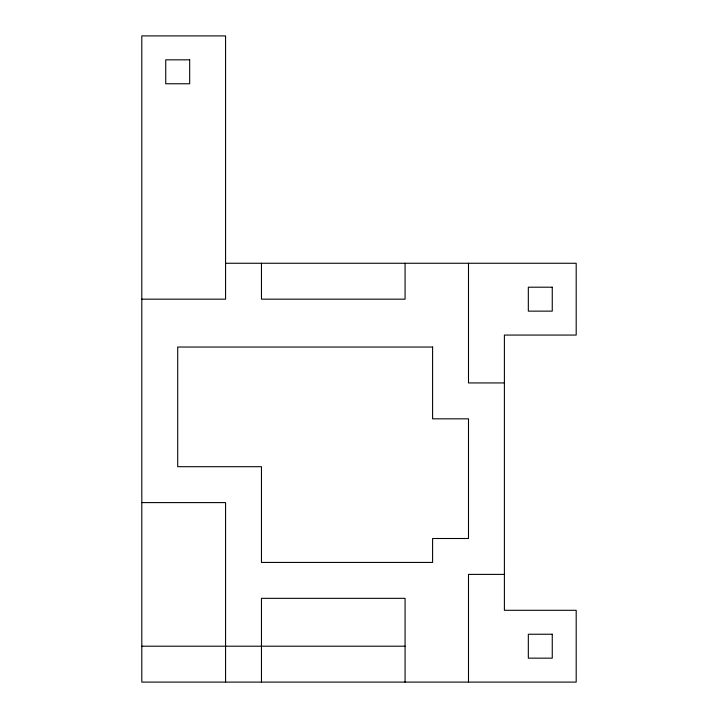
<?xml version="1.0" encoding="UTF-8"?>
<svg xmlns="http://www.w3.org/2000/svg" width="718" height="718" viewBox="0 0 718 718"><rect width="100%" height="100%" fill="white"/><g stroke="black" fill="none" stroke-linecap="round" stroke-linejoin="round"><path stroke-width="1.08" d="M225.569 263.264L576.195 263.264L576.195 335.064L504.395 335.064L504.395 610.3L576.195 610.3L576.195 682.1L141.805 682.1L141.805 35.9L225.569 35.9L225.569 299.164L141.805 299.164M504.395 382.936L468.495 382.936L468.495 263.264M141.805 502.6L225.569 502.6L225.569 682.1M504.395 574.4L468.495 574.4L468.495 682.1M141.805 646.2L405.069 646.2M405.069 263.264L405.069 299.164L261.469 299.164L261.469 263.264M405.069 682.1L405.069 598.336L261.469 598.336L261.469 682.1M189.669 59.836L165.741 59.836L165.741 83.764L189.669 83.764L189.669 59.836M552.259 287.2L528.331 287.2L528.331 311.136L552.259 311.136L552.259 287.2M432.595 347.036L177.705 347.036L177.705 466.7L261.469 466.7L261.469 562.436L432.595 562.436L432.595 538.5L468.495 538.5L468.495 418.836L432.595 418.836L432.595 347.036M552.259 634.236L528.331 634.236L528.331 658.164L552.259 658.164L552.259 634.236"/></g></svg>
